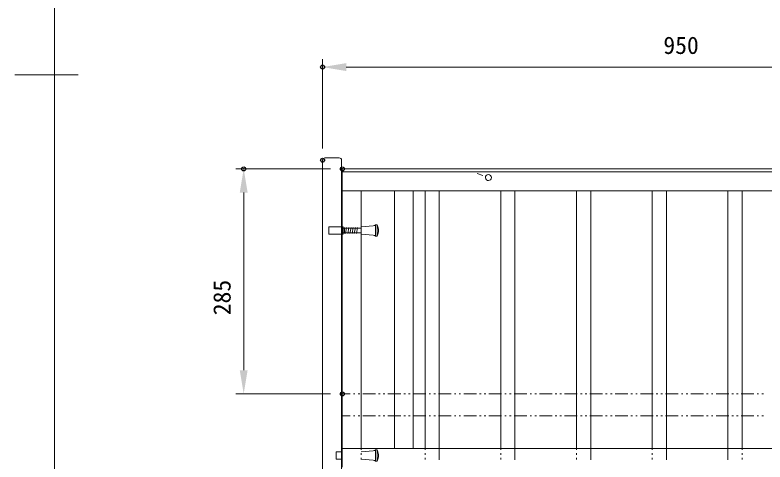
# Model space of a CAD drawing. Units: millimetres on the paper. Extents: x -203 to 203, y -143 to 143.
# Drawn here: x -203 to -107.9, y -49 to 7.6 of the extents above; entities that cross this region are included whole.
import ezdxf
from ezdxf.enums import TextEntityAlignment as Align

# ---------------------------------------------------------------- set-up
doc = ezdxf.new("R2010")
doc.units = ezdxf.units.MM
doc.header["$PDMODE"] = 32
doc.header["$PDSIZE"] = 0.5
for name, color, linetype, lineweight in [('0-0_0', 7, 'Continuous', 18), ('0-1_DIMENSION_LINES$02_DIMENSI', 7, 'Continuous', 20), ('0-3_DIMENSION_LINES$03_LINES', 7, 'Continuous', 18), ('0-4_WAKU_INVISIBLE', 7, 'Continuous', 18), ('0-6_図面_FORMAT$01_WAKU$OUT_LINE', 6, 'Continuous', 18)]:
    doc.layers.add(name, color=color, linetype=linetype, lineweight=lineweight)
doc.layers.add('0-2_DEFPOINTS', color=7, linetype='Continuous')
doc.styles.add('ＭＳ ゴシック', font='')
doc.styles.get('ＭＳ ゴシック').set_extended_font_data('MS Gothic')

# ---------------------------------------------------------------- blocks, each defined once
blk = doc.blocks.new('_DOT')
at = {"layer": '0-0_0'}
blk.add_line((-0.5, 0), (-1, 0), dxfattribs=at)
for start, end in [(90, 180), (180, 270), (0, 90), (270, 0)]:
    blk.add_arc((0, 0), 0.25, start, end, dxfattribs=at)
blk = doc.blocks.new('グループ-1')
at = {"layer": '0-1_DIMENSION_LINES$02_DIMENSI', "xscale": 15, "yscale": 15, "rotation": 339.14554}
blk.add_blockref('_DOT', (-1429.74, -130), dxfattribs=at)
blk = doc.blocks.new('D10')
at = {"layer": '0-1_DIMENSION_LINES$02_DIMENSI'}
for p, q in [((1677.006, 978.103), (1665, 978.103)), ((1666, 952.607), (1666, 975.103)), ((1677.006, 949.608), (1665, 949.608))]:
    blk.add_line(p, q, dxfattribs=at)
for points in [[(1666.5, 975.103), (1665.5, 975.103), (1666, 978.103)], [(1665.5, 952.607), (1666.5, 952.607), (1666, 949.608)]]:
    blk.add_solid(points, dxfattribs=at)
at = {"layer": '0-2_DEFPOINTS'}
for p in [(1666, 978.103), (1678.506, 978.103), (1678.506, 949.608)]:
    blk.add_point(p, dxfattribs=at)
at = {"layer": '0-1_DIMENSION_LINES$02_DIMENSI', "style": 'ＭＳ ゴシック'}
blk.add_text('285', height=2.199, rotation=90, dxfattribs=at).set_placement((1665, 959.569), align=Align.BOTTOM_LEFT)
blk = doc.blocks.new('D11')
at = {"layer": '0-1_DIMENSION_LINES$02_DIMENSI'}
for p, q in [((1676, 980.703), (1676, 992)), ((1768, 991), (1679, 991))]:
    blk.add_line(p, q, dxfattribs=at)
blk.add_solid([(1679, 991.5), (1679, 990.5), (1676, 991)], dxfattribs=at)
at = {"layer": '0-2_DEFPOINTS'}
for p in [(1676, 991), (1676, 979.203)]:
    blk.add_point(p, dxfattribs=at)
at = {"layer": '0-1_DIMENSION_LINES$02_DIMENSI', "style": 'ＭＳ ゴシック'}
blk.add_text('950', height=2.199, dxfattribs=at).set_placement((1719.214, 992), align=Align.BOTTOM_LEFT)

msp = doc.modelspace()

# ---------------------------------------------------------------- linework, layer by layer
at = {"layer": '0-3_DIMENSION_LINES$03_LINES'}
for p, q in [((-163.966, -10.678), (-164, -10.797)), ((-164, -93.488), (-164, -10.797)), ((-163.898, -10.577), (-163.966, -10.678)), ((-163.814, -10.526), (-163.898, -10.577)), ((-163.695, -10.492), (-163.814, -10.526)), ((-161.901, -10.492), (-163.695, -10.492)), ((-161.782, -10.526), (-161.901, -10.492)), ((-161.68, -10.577), (-161.782, -10.526)), ((-161.613, -10.678), (-161.68, -10.577)), ((-161.596, -10.797), (-161.613, -10.678)), ((-161.596, -93.488), (-161.596, -10.797)), ((-161.494, -11.897), (-71.506, -11.897)), ((-161.494, -11.897), (-161.494, -14.691)), ((-71.506, -12.287), (-161.494, -12.287)), ((-161.494, -14.691), (-71.506, -14.691)), ((-161.494, -14.691), (-161.494, -49.687)), ((-159.09, -14.691), (-159.09, -47.283)), ((-154.891, -14.691), (-154.891, -47.283)), ((-152.504, -14.691), (-152.504, -47.283)), ((-150.997, -47.283), (-150.997, -14.691)), ((-149.202, -46.589), (-149.202, -14.691)), ((-149.202, -47.283), (-149.202, -14.691)), ((-141.397, -47.283), (-141.397, -14.691)), ((-139.602, -46.589), (-139.602, -14.691)), ((-139.602, -47.283), (-139.602, -14.691)), ((-131.797, -47.283), (-131.797, -14.691)), ((-130.002, -46.589), (-130.002, -14.691)), ((-130.002, -47.283), (-130.002, -14.691)), ((-122.197, -47.283), (-122.197, -14.691)), ((-120.403, -46.589), (-120.403, -14.691)), ((-120.403, -47.283), (-120.403, -14.691)), ((-112.597, -46.589), (-112.597, -14.691)), ((-112.597, -47.283), (-112.597, -14.691)), ((-110.803, -47.283), (-110.803, -14.691)), ((-157.431, -19.059), (-157.295, -18.958)), ((-157.295, -18.958), (-157.295, -20.431)), ((-157.295, -18.958), (-157.092, -18.958)), ((-157.092, -20.431), (-157.092, -18.958)), ((-156.974, -19.246), (-157.092, -18.958)), ((-163.187, -19.246), (-161.393, -19.246)), ((-163.187, -20.143), (-163.187, -19.246)), ((-161.393, -19.246), (-161.393, -20.143)), ((-161.393, -19.398), (-159.09, -19.398)), ((-161.223, -19.296), (-161.223, -19.398)), ((-161.223, -19.296), (-161.223, -20.092)), ((-160.952, -19.296), (-161.088, -20.092)), ((-160.952, -19.296), (-160.935, -19.398)), ((-160.682, -19.296), (-160.817, -20.092)), ((-160.682, -19.296), (-160.665, -19.398)), ((-160.394, -19.296), (-160.529, -20.092)), ((-160.394, -19.296), (-160.377, -19.398)), ((-160.123, -19.296), (-160.258, -20.092)), ((-160.123, -19.296), (-160.106, -19.398)), ((-159.835, -19.296), (-159.987, -20.092)), ((-159.835, -19.296), (-159.818, -19.398)), ((-159.564, -19.296), (-159.7, -20.092)), ((-159.09, -19.246), (-157.6, -19.11)), ((-159.09, -19.246), (-159.09, -20.143)), ((-157.6, -19.11), (-157.431, -19.059)), ((-156.906, -19.533), (-156.974, -19.246)), ((-156.974, -20.143), (-156.906, -19.855)), ((-156.906, -19.855), (-156.906, -19.533)), ((-163.187, -20.143), (-161.393, -20.143)), ((-161.393, -19.99), (-159.09, -19.99)), ((-161.105, -19.99), (-161.088, -20.092)), ((-160.834, -19.99), (-160.817, -20.092)), ((-160.546, -19.99), (-160.529, -20.092)), ((-160.275, -19.99), (-160.258, -20.092)), ((-160.004, -19.99), (-159.987, -20.092)), ((-159.716, -19.99), (-159.7, -20.092)), ((-159.09, -20.143), (-157.6, -20.278)), ((-157.431, -20.329), (-157.6, -20.278)), ((-157.295, -20.431), (-157.431, -20.329)), ((-157.295, -20.431), (-157.092, -20.431)), ((-157.092, -20.431), (-156.974, -20.143)), ((-160.495, -40.392), (-161.494, -40.392)), ((-161.494, -40.392), (-161.494, -43.186)), ((-159.903, -40.392), (-160.089, -40.392)), ((-159.293, -40.392), (-159.496, -40.392)), ((-157.295, -40.392), (-158.887, -40.392)), ((-156.703, -40.392), (-156.889, -40.392)), ((-156.093, -40.392), (-156.296, -40.392)), ((-154.095, -40.392), (-155.704, -40.392)), ((-153.503, -40.392), (-153.689, -40.392)), ((-152.893, -40.392), (-153.096, -40.392)), ((-150.895, -40.392), (-152.504, -40.392)), ((-150.303, -40.392), (-150.489, -40.392)), ((-149.693, -40.392), (-149.896, -40.392)), ((-147.695, -40.392), (-149.304, -40.392)), ((-147.103, -40.392), (-147.289, -40.392)), ((-146.493, -40.392), (-146.696, -40.392)), ((-144.495, -40.392), (-146.104, -40.392)), ((-143.903, -40.392), (-144.089, -40.392)), ((-143.293, -40.392), (-143.497, -40.392)), ((-141.295, -40.392), (-142.904, -40.392)), ((-140.703, -40.392), (-140.889, -40.392)), ((-140.093, -40.392), (-140.297, -40.392)), ((-138.096, -40.392), (-139.704, -40.392)), ((-137.503, -40.392), (-137.689, -40.392)), ((-136.893, -40.392), (-137.097, -40.392)), ((-134.896, -40.392), (-136.504, -40.392)), ((-134.303, -40.392), (-134.489, -40.392)), ((-133.693, -40.392), (-133.897, -40.392)), ((-131.696, -40.392), (-133.304, -40.392)), ((-131.103, -40.392), (-131.289, -40.392)), ((-130.493, -40.392), (-130.697, -40.392)), ((-128.496, -40.392), (-130.104, -40.392)), ((-127.903, -40.392), (-128.106, -40.392)), ((-127.294, -40.392), (-127.497, -40.392)), ((-125.296, -40.392), (-126.904, -40.392)), ((-124.703, -40.392), (-124.906, -40.392)), ((-124.094, -40.392), (-124.297, -40.392)), ((-122.096, -40.392), (-123.704, -40.392)), ((-121.503, -40.392), (-121.706, -40.392)), ((-120.894, -40.392), (-121.097, -40.392)), ((-118.896, -40.392), (-120.504, -40.392)), ((-118.303, -40.392), (-118.506, -40.392)), ((-117.694, -40.392), (-117.897, -40.392)), ((-115.696, -40.392), (-117.304, -40.392)), ((-115.103, -40.392), (-115.306, -40.392)), ((-114.494, -40.392), (-114.697, -40.392)), ((-112.496, -40.392), (-114.104, -40.392)), ((-111.903, -40.392), (-112.106, -40.392)), ((-111.294, -40.392), (-111.497, -40.392)), ((-109.296, -40.392), (-110.904, -40.392)), ((-108.703, -40.392), (-108.906, -40.392)), ((-108.094, -40.392), (-108.297, -40.392)), ((-161.494, -43.186), (-160.495, -43.186)), ((-161.494, -43.186), (-161.494, -45.489)), ((-160.089, -43.186), (-159.903, -43.186)), ((-159.496, -43.186), (-159.293, -43.186)), ((-159.09, -43.186), (-159.09, -44.286)), ((-158.887, -43.186), (-157.295, -43.186)), ((-156.889, -43.186), (-156.703, -43.186)), ((-156.296, -43.186), (-156.093, -43.186)), ((-155.704, -43.186), (-154.095, -43.186)), ((-153.689, -43.186), (-153.503, -43.186)), ((-153.096, -43.186), (-152.893, -43.186)), ((-152.504, -43.186), (-150.895, -43.186)), ((-150.997, -44.286), (-150.997, -43.186)), ((-150.489, -43.186), (-150.303, -43.186)), ((-149.896, -43.186), (-149.693, -43.186)), ((-149.304, -43.186), (-147.695, -43.186)), ((-149.202, -45.539), (-149.202, -43.186)), ((-149.202, -44.286), (-149.202, -43.186)), ((-147.289, -43.186), (-147.103, -43.186)), ((-146.696, -43.186), (-146.493, -43.186)), ((-146.104, -43.186), (-144.495, -43.186)), ((-144.089, -43.186), (-143.903, -43.186)), ((-143.497, -43.186), (-143.293, -43.186)), ((-142.904, -43.186), (-141.295, -43.186)), ((-141.397, -44.286), (-141.397, -43.186)), ((-140.889, -43.186), (-140.703, -43.186)), ((-140.297, -43.186), (-140.093, -43.186)), ((-139.704, -43.186), (-138.096, -43.186)), ((-139.602, -45.539), (-139.602, -43.186)), ((-139.602, -44.286), (-139.602, -43.186)), ((-137.689, -43.186), (-137.503, -43.186)), ((-137.097, -43.186), (-136.893, -43.186)), ((-136.504, -43.186), (-134.896, -43.186)), ((-134.489, -43.186), (-134.303, -43.186)), ((-133.897, -43.186), (-133.693, -43.186)), ((-133.304, -43.186), (-131.696, -43.186)), ((-131.797, -44.286), (-131.797, -43.186)), ((-131.289, -43.186), (-131.103, -43.186)), ((-130.697, -43.186), (-130.493, -43.186)), ((-130.104, -43.186), (-128.496, -43.186)), ((-130.002, -45.539), (-130.002, -43.186)), ((-130.002, -44.286), (-130.002, -43.186)), ((-128.106, -43.186), (-127.903, -43.186)), ((-127.497, -43.186), (-127.294, -43.186)), ((-126.904, -43.186), (-125.296, -43.186)), ((-124.906, -43.186), (-124.703, -43.186)), ((-124.297, -43.186), (-124.094, -43.186)), ((-123.704, -43.186), (-122.096, -43.186)), ((-122.197, -44.286), (-122.197, -43.186)), ((-121.706, -43.186), (-121.503, -43.186)), ((-121.097, -43.186), (-120.894, -43.186)), ((-120.504, -43.186), (-118.896, -43.186)), ((-120.403, -45.539), (-120.403, -43.186)), ((-120.403, -44.286), (-120.403, -43.186)), ((-118.506, -43.186), (-118.303, -43.186)), ((-117.897, -43.186), (-117.694, -43.186)), ((-117.304, -43.186), (-115.696, -43.186)), ((-115.306, -43.186), (-115.103, -43.186)), ((-114.697, -43.186), (-114.494, -43.186)), ((-114.104, -43.186), (-112.496, -43.186)), ((-112.597, -45.539), (-112.597, -43.186)), ((-112.597, -44.286), (-112.597, -43.186)), ((-112.106, -43.186), (-111.903, -43.186)), ((-111.497, -43.186), (-111.294, -43.186)), ((-110.904, -43.186), (-109.296, -43.186)), ((-110.803, -44.286), (-110.803, -43.186)), ((-108.906, -43.186), (-108.703, -43.186)), ((-108.297, -43.186), (-108.094, -43.186)), ((-159.09, -44.693), (-159.09, -44.896)), ((-150.997, -44.896), (-150.997, -44.693)), ((-149.202, -44.896), (-149.202, -44.693)), ((-141.397, -44.896), (-141.397, -44.693)), ((-139.602, -44.896), (-139.602, -44.693)), ((-131.797, -44.896), (-131.797, -44.693)), ((-130.002, -44.896), (-130.002, -44.693)), ((-122.197, -44.896), (-122.197, -44.693)), ((-120.403, -44.896), (-120.403, -44.693)), ((-112.597, -44.896), (-112.597, -44.693)), ((-110.803, -44.896), (-110.803, -44.693)), ((-159.09, -45.285), (-159.09, -45.489)), ((-150.997, -45.489), (-150.997, -45.285)), ((-149.202, -45.489), (-149.202, -45.285)), ((-141.397, -45.489), (-141.397, -45.285)), ((-139.602, -45.489), (-139.602, -45.285)), ((-131.797, -45.489), (-131.797, -45.285)), ((-130.002, -45.489), (-130.002, -45.285)), ((-122.197, -45.489), (-122.197, -45.285)), ((-120.403, -45.489), (-120.403, -45.285)), ((-112.597, -45.489), (-112.597, -45.285)), ((-110.803, -45.489), (-110.803, -45.285)), ((-161.494, -45.895), (-161.494, -46.098)), ((-161.494, -46.488), (-161.494, -46.691)), ((-159.09, -45.895), (-159.09, -47.486)), ((-150.997, -47.486), (-150.997, -45.895)), ((-149.202, -47.486), (-149.202, -45.895)), ((-149.202, -46.149), (-149.202, -45.946)), ((-149.202, -46.741), (-149.202, -46.538)), ((-141.397, -47.486), (-141.397, -45.895)), ((-139.602, -47.486), (-139.602, -45.895)), ((-139.602, -46.149), (-139.602, -45.946)), ((-139.602, -46.741), (-139.602, -46.538)), ((-131.797, -47.486), (-131.797, -45.895)), ((-130.002, -47.486), (-130.002, -45.895)), ((-130.002, -46.149), (-130.002, -45.946)), ((-130.002, -46.741), (-130.002, -46.538)), ((-122.197, -47.486), (-122.197, -45.895)), ((-120.403, -47.486), (-120.403, -45.895)), ((-120.403, -46.149), (-120.403, -45.946)), ((-120.403, -46.741), (-120.403, -46.538)), ((-112.597, -47.486), (-112.597, -45.895)), ((-112.597, -46.149), (-112.597, -45.946)), ((-112.597, -46.741), (-112.597, -46.538)), ((-110.803, -47.486), (-110.803, -45.895)), ((-71.404, -47.283), (-161.596, -47.283)), ((-161.596, -47.283), (-161.596, -49.687)), ((-71.404, -47.283), (-161.596, -47.283)), ((-161.494, -47.097), (-161.494, -48.689)), ((-157.431, -47.554), (-157.295, -47.47)), ((-157.295, -47.47), (-157.295, -48.926)), ((-157.295, -47.47), (-157.092, -47.47)), ((-157.092, -48.926), (-157.092, -47.47)), ((-156.974, -47.74), (-157.092, -47.47)), ((-149.202, -48.739), (-149.202, -47.148)), ((-139.602, -48.739), (-139.602, -47.148)), ((-130.002, -48.739), (-130.002, -47.148)), ((-120.403, -48.739), (-120.403, -47.148)), ((-112.597, -48.739), (-112.597, -47.148)), ((-162.29, -47.74), (-161.494, -47.74)), ((-162.29, -48.638), (-162.29, -47.74)), ((-159.09, -47.74), (-157.6, -47.605)), ((-159.09, -47.893), (-159.09, -48.096)), ((-159.09, -48.485), (-159.09, -48.689)), ((-157.6, -47.605), (-157.431, -47.554)), ((-156.906, -48.045), (-156.974, -47.74)), ((-156.974, -48.638), (-156.906, -48.35)), ((-156.906, -48.35), (-156.906, -48.045)), ((-150.997, -48.096), (-150.997, -47.893)), ((-150.997, -48.689), (-150.997, -48.485)), ((-149.202, -48.096), (-149.202, -47.893)), ((-149.202, -48.689), (-149.202, -48.485)), ((-141.397, -48.096), (-141.397, -47.893)), ((-141.397, -48.689), (-141.397, -48.485)), ((-139.602, -48.096), (-139.602, -47.893)), ((-139.602, -48.689), (-139.602, -48.485)), ((-131.797, -48.096), (-131.797, -47.893)), ((-131.797, -48.689), (-131.797, -48.485)), ((-130.002, -48.096), (-130.002, -47.893)), ((-130.002, -48.689), (-130.002, -48.485)), ((-122.197, -48.096), (-122.197, -47.893)), ((-122.197, -48.689), (-122.197, -48.485)), ((-120.403, -48.096), (-120.403, -47.893)), ((-120.403, -48.689), (-120.403, -48.485)), ((-112.597, -48.096), (-112.597, -47.893)), ((-112.597, -48.689), (-112.597, -48.485)), ((-110.803, -48.096), (-110.803, -47.893)), ((-110.803, -48.689), (-110.803, -48.485)), ((-162.29, -48.638), (-161.494, -48.638)), ((-159.09, -48.638), (-157.6, -48.773)), ((-157.431, -48.824), (-157.6, -48.773)), ((-157.295, -48.926), (-157.431, -48.824)), ((-157.295, -48.926), (-157.092, -48.926)), ((-157.092, -48.926), (-156.974, -48.638))]:
    msp.add_line(p, q, dxfattribs=at)
at = {"layer": '0-4_WAKU_INVISIBLE'}
msp.add_line((-198, 138), (-198, -138), dxfattribs=at)
at = {"layer": '0-6_図面_FORMAT$01_WAKU$OUT_LINE'}
msp.add_line((-195, 0), (-203, 0), dxfattribs=at)
msp.add_lwpolyline([(-198, -138), (198, -138), (198, 138), (-198, 138)], close=True, dxfattribs=at)

# ---------------------------------------------------------------- block references
at = {"layer": '0-1_DIMENSION_LINES$02_DIMENSI'}
for name in ['D11', 'D10']:
    msp.add_blockref(name, (-1840, -990), dxfattribs=at)
at = {"layer": '0-1_DIMENSION_LINES$02_DIMENSI', "xscale": 0.1, "yscale": 0.1}
msp.add_blockref('グループ-1', (0, 0), dxfattribs=at)

doc.saveas('drawing.dxf')
